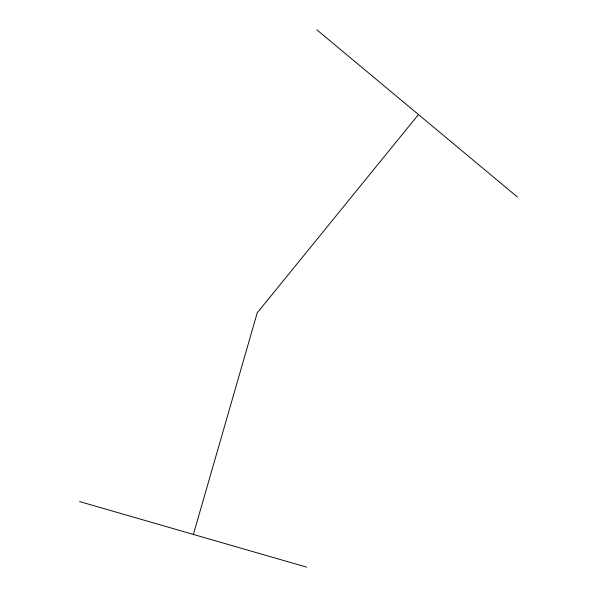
<?xml version="1.0" encoding="UTF-8"?>
<svg xmlns="http://www.w3.org/2000/svg" width="597" height="597" viewBox="0 0 597 597"><rect width="100%" height="100%" fill="white"/><g stroke="black" fill="none" stroke-linecap="round" stroke-linejoin="round"><path stroke-width="0.9" d="M193.383 534.434L257.225 312.821L418.475 114.542M79.58 501.562L306.657 567.15M316.888 29.85L517.42 197.025"/></g></svg>
